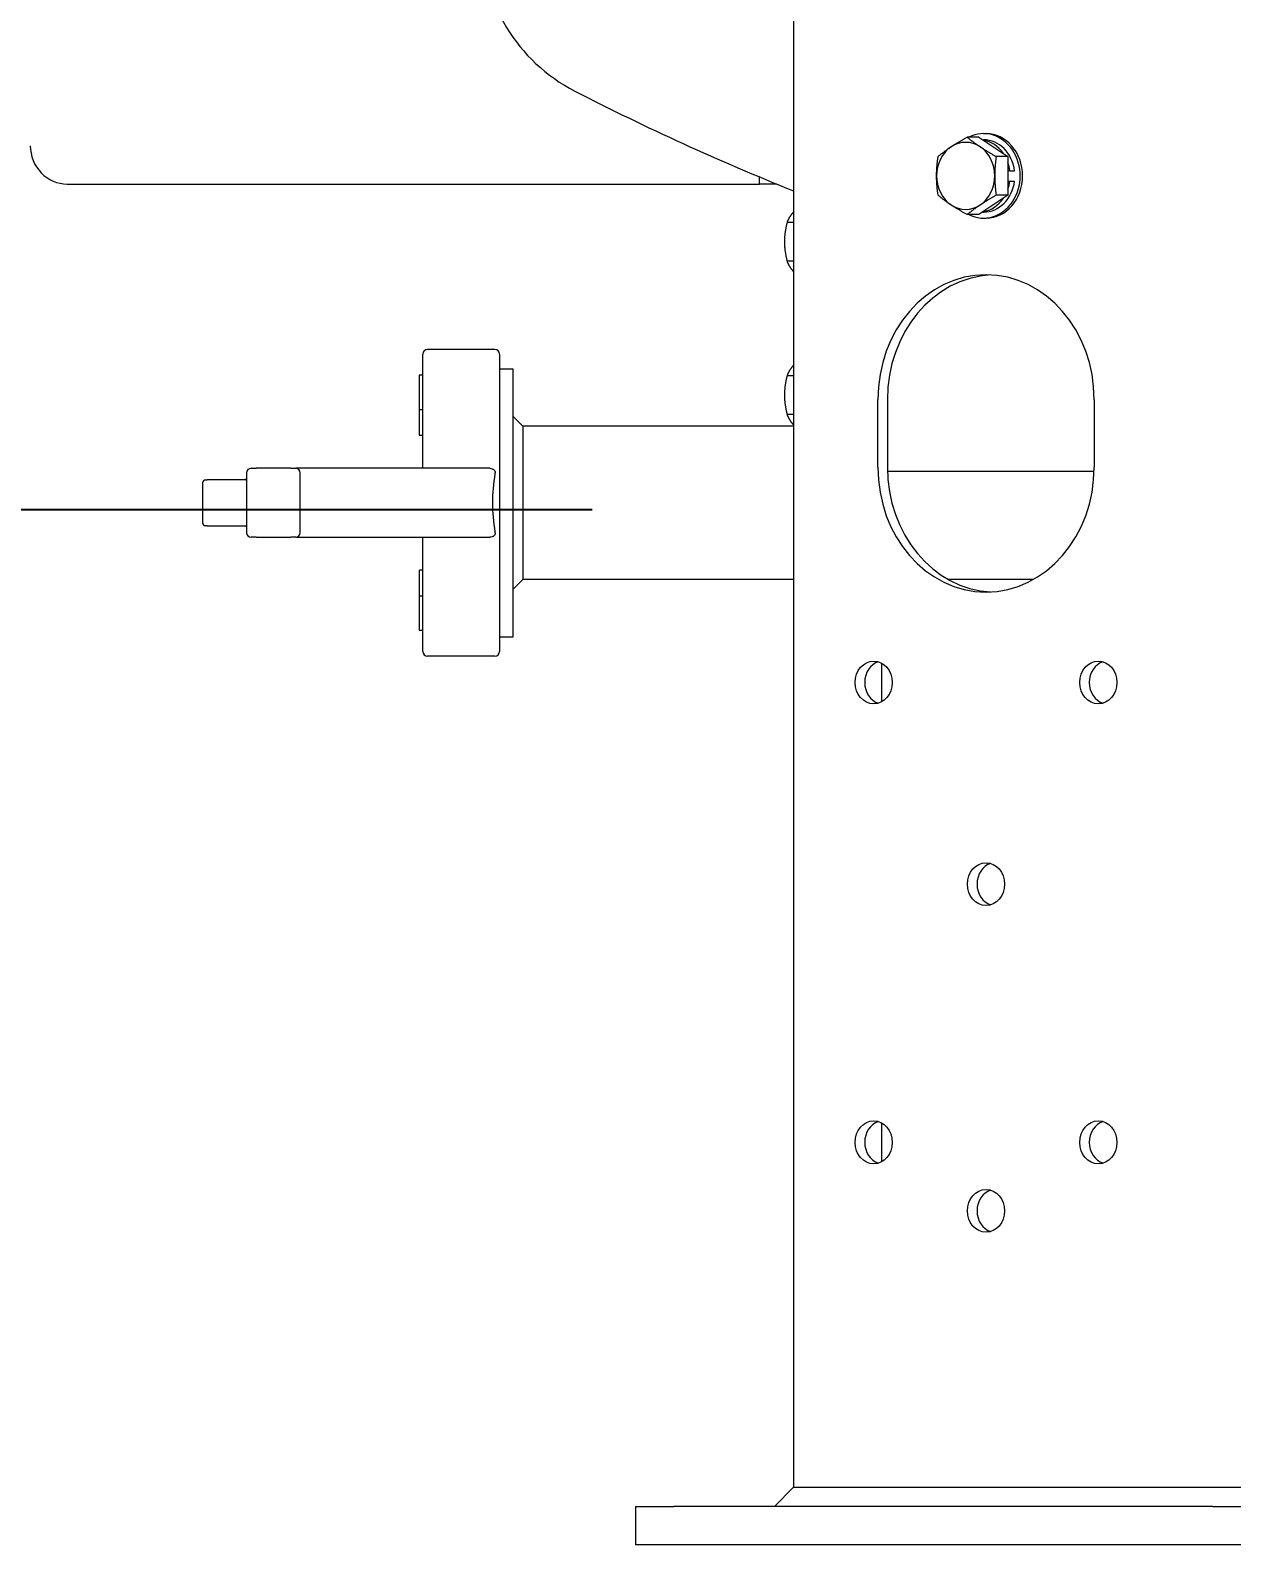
# Model space of a CAD drawing. Header units: inches. Extents: x 17 to 469, y 7 to 301.
# Drawn here: x 340.06 to 355.73, y 42.08 to 61.84 of the extents above; entities that cross this region are included whole.
import ezdxf

# ---------------------------------------------------------------- set-up
doc = ezdxf.new("R2010")
doc.units = ezdxf.units.IN
doc.header["$LTSCALE"] = 14
doc.header["$MEASUREMENT"] = 0
doc.layers.add('Dimension (ANSI)', color=7, linetype='Continuous', lineweight=25)
doc.layers.add('Visible (ANSI)', color=7, linetype='Continuous', lineweight=50)
doc.styles.add('MEMCOR Medium', font='arial.ttf')
doc.dimstyles.new('Default (ANSI)', dxfattribs={"dimscale": 14, "dimtxt": 0.15, "dimasz": 0.098425, "dimexe": 0.125, "dimexo": 0.0625, "dimgap": 0.031496, "dimtad": 0, "dimtih": 1, "dimtoh": 1, "dimdec": 4, "dimrnd": 1e-08, "dimzin": 3, "dimdsep": 46, "dimlunit": 5, "dimtxsty": 'MEMCOR Medium', "dimcen": 0.09, "dimdle": 0.393701, "dimclrd": 256, "dimclre": 256, "dimclrt": 256, "dimadec": 0, "dimazin": 1, "dimtfac": 0.8, "dimtofl": 0, "dimtmove": 0, "dimatfit": 3, "dimfxl": 1, "dimfrac": 1, "dimtolj": 1, "dimtzin": 4, "dimlwd": -1, "dimlwe": -1, "dimarcsym": 0})

# ---------------------------------------------------------------- blocks, each defined once
blk = doc.blocks.new('*D18')
at = {"layer": 'Defpoints', "color": 0, "transparency": 16777216}
for p in [(361.768, 145.309), (291.816, 55.585), (348.261, 55.585)]:
    blk.add_point(p, dxfattribs=at)
at = {"layer": 'Dimension (ANSI)', "transparency": 16777216}
for p, q in [((360.893, 145.309), (290.066, 145.309)), ((291.816, 143.931), (291.816, 98.644)), ((291.816, 56.963), (291.816, 84.303)), ((347.386, 55.585), (290.066, 55.585))]:
    blk.add_line(p, q, dxfattribs=at)
for points in [[(291.586, 143.931), (292.046, 143.931), (291.816, 145.309)], [(291.586, 56.963), (292.046, 56.963), (291.816, 55.585)]]:
    blk.add_solid(points, dxfattribs=at)
at = {"layer": 'Dimension (ANSI)', "transparency": 16777216, "char_height": 2.1, "attachment_point": 5, "style": 'MEMCOR Medium'}
for s, insert in [('\\A1; \\fArial|b0|i0;89{\\H0.8x;\\S3#4;} in', (291.816, 93.63)), ('\\A1;[2279.0 mm]{\\P\\fArial|b0|i0;SHIPPING HEIGHT\\P\\fArial|b0|i0;REF.}', (291.816, 86.46))]:
    blk.add_mtext(s, dxfattribs=dict(at, insert=insert))

msp = doc.modelspace()

# ---------------------------------------------------------------- linework, layer by layer
at = {"layer": 'Visible (ANSI)', "linetype": 'Continuous', "lineweight": 18}
for p, q in [((350.01322, 63.73089), (350.01322, 42.83089)), ((352.49327, 60.49207), (352.52476, 60.49207)), ((352.43077, 60.44607), (352.27843, 60.44607)), ((352.43077, 60.44607), (352.80965, 60.19348)), ((352.48151, 60.41224), (352.49327, 60.41224)), ((352.80965, 60.19348), (352.65732, 60.19348)), ((352.80965, 60.19348), (352.80965, 59.6883)), ((349.56764, 59.83489), (349.56764, 59.92808)), ((352.83472, 60.00869), (352.80965, 60.00869)), ((352.80965, 59.87309), (352.83472, 59.87309)), ((352.83472, 60.00869), (352.89722, 60.00869)), ((352.83472, 59.87309), (352.89722, 59.87309)), ((340.53825, 59.83489), (349.56764, 59.83489)), ((349.77195, 59.83489), (349.56764, 59.83489)), ((349.77195, 59.83489), (349.77195, 59.84375)), ((349.79366, 59.83489), (349.77195, 59.83489)), ((352.80965, 59.6883), (352.43077, 59.43571)), ((352.80965, 59.6883), (352.65732, 59.6883)), ((350.01322, 59.33348), (349.92861, 59.33348)), ((352.43077, 59.43571), (352.27843, 59.43571)), ((352.48151, 59.46954), (352.49327, 59.46954)), ((352.49327, 59.38971), (352.52476, 59.38971)), ((350.01322, 58.8283), (349.92861, 58.8283)), ((345.17786, 56.12539), (345.17786, 57.61539)), ((346.11786, 57.67539), (345.23786, 57.67539)), ((346.17786, 57.61539), (346.17786, 53.73539)), ((345.12786, 57.33191), (345.12786, 57.18268)), ((345.16786, 57.34191), (345.13786, 57.34191)), ((346.17786, 57.42539), (346.35716, 57.42539)), ((346.35716, 53.92539), (346.35716, 57.42539)), ((350.01322, 57.33348), (349.92861, 57.33348)), ((345.12786, 57.18268), (345.12786, 57.16733)), ((345.12786, 57.16733), (345.12786, 56.8841)), ((351.11314, 56.14089), (351.11314, 57.02089)), ((351.23814, 57.02089), (351.23814, 56.14089)), ((353.93638, 57.02089), (353.93638, 56.14089)), ((345.12786, 56.8841), (345.12786, 56.87945)), ((345.12786, 56.87945), (345.12786, 56.56545)), ((345.16786, 56.88945), (345.13786, 56.88945)), ((346.48216, 56.67539), (346.35716, 56.80039)), ((350.01322, 56.8283), (349.92861, 56.8283)), ((345.16786, 56.55545), (345.13786, 56.55545)), ((350.01322, 56.67539), (346.48216, 56.67539)), ((346.48216, 56.67539), (346.48216, 54.96828)), ((342.93786, 56.12539), (343.00286, 56.12539)), ((343.45286, 56.12539), (343.00286, 56.12539)), ((343.45286, 56.12539), (343.51786, 56.12539)), ((343.56758, 56.12539), (343.51786, 56.12539)), ((346.05038, 56.12539), (343.56758, 56.12539)), ((342.30286, 55.93539), (342.30286, 55.41539)), ((342.34286, 55.97539), (342.36286, 55.97539)), ((342.85786, 55.97539), (342.36286, 55.97539)), ((342.87786, 56.06539), (342.87786, 55.28539)), ((343.57786, 55.28539), (343.57786, 56.06539)), ((353.93555, 56.08489), (351.23898, 56.08489)), ((342.36286, 55.37539), (342.34286, 55.37539)), ((342.36286, 55.37539), (342.85786, 55.37539)), ((343.00286, 55.22539), (342.93786, 55.22539)), ((343.00286, 55.22539), (343.45286, 55.22539)), ((343.51786, 55.22539), (343.45286, 55.22539)), ((343.51786, 55.22539), (343.56758, 55.22539)), ((343.56758, 55.22539), (346.05038, 55.22539)), ((345.17786, 53.73539), (345.17786, 55.22539)), ((346.48216, 54.96828), (346.48216, 54.67539)), ((345.12786, 54.78532), (345.12786, 54.47133)), ((345.16786, 54.79532), (345.13786, 54.79532)), ((346.48216, 54.67539), (346.35716, 54.55039)), ((350.01322, 54.67539), (346.48216, 54.67539)), ((353.14275, 54.67539), (352.03178, 54.67539)), ((345.12786, 54.47133), (345.12786, 54.46668)), ((345.12786, 54.46668), (345.12786, 54.18344)), ((345.13786, 54.46133), (345.16786, 54.46133)), ((345.12786, 54.18344), (345.12786, 54.1681)), ((345.12786, 54.1681), (345.12786, 54.01887)), ((345.16786, 54.00887), (345.13786, 54.00887)), ((346.17786, 53.92539), (346.35716, 53.92539)), ((346.11786, 53.67539), (345.23786, 53.67539)), ((351.16552, 53.07896), (351.16552, 53.58282)), ((351.16552, 47.07896), (351.16552, 47.58282)), ((350.01322, 42.83089), (349.76322, 42.58089)), ((350.01322, 42.83089), (350.35822, 42.83089)), ((350.35822, 42.83089), (354.6913, 42.83089)), ((354.6913, 42.83089), (355.63386, 42.83089)), ((355.63386, 42.83089), (356.72722, 42.83089)), ((347.95062, 42.58089), (348.45062, 42.58089)), ((347.95062, 42.58089), (347.95062, 42.08089)), ((355.48275, 42.58089), (348.45062, 42.58089)), ((355.48275, 42.58089), (356.84877, 42.58089)), ((348.45062, 42.08089), (347.95062, 42.08089)), ((355.48275, 42.08089), (348.45062, 42.08089)), ((356.84877, 42.08089), (355.48275, 42.08089))]:
    msp.add_line(p, q, dxfattribs=at)
for centre, radius, start, end in [((348.1952, 63.05389), 2.25749, 180, 242.74301), ((362.18771, 90.21389), 32.81, 242.74301, 248.218983), ((345.23786, 57.61539), 0.06, 90, 180), ((346.11786, 57.61539), 0.06, 0, 90), ((345.13786, 57.33191), 0.01, 90, 180), ((345.16786, 57.35191), 0.01, 270, 0), ((345.13786, 56.87945), 0.01, 90, 180), ((345.16786, 56.89945), 0.01, 270, 0), ((345.13786, 56.56545), 0.01, 180, 270), ((345.16786, 56.54545), 0.01, 0, 90), ((342.93786, 56.06539), 0.06, 90, 180), ((343.51786, 56.06539), 0.06, 0, 90), ((342.34286, 55.93539), 0.04, 90, 180), ((342.85786, 55.99539), 0.02, 270, 0), ((342.34286, 55.41539), 0.04, 180, 270), ((342.85786, 55.35539), 0.02, 0, 90), ((342.93786, 55.28539), 0.06, 180, 270), ((343.51786, 55.28539), 0.06, 270, 0), ((345.13786, 54.78532), 0.01, 90, 180), ((345.16786, 54.80532), 0.01, 270, 0), ((345.13786, 54.47133), 0.01, 180, 270), ((345.16786, 54.45133), 0.01, 0, 90), ((345.13786, 54.01887), 0.01, 180, 270), ((345.16786, 53.99887), 0.01, 0, 90), ((345.23786, 53.73539), 0.06, 180, 270), ((346.11786, 53.73539), 0.06, 270, 0)]:
    msp.add_arc(centre, radius, start, end, dxfattribs=at)
for centre, major_axis, ratio, start_param, end_param in [((352.49327, 59.94089), (0, -0.55118), 0.8660254, 5.8717395, 9.83622377), ((352.52476, 59.94089), (0, -0.55118), 0.8660254, 0, 3.14159265), ((340.53825, 60.33489), (0, -0.5), 0.96592583, 4.71238898, 6.28318531), ((352.25889, 59.94089), (0, -0.4375), 0.8660254, 3.66519143, 4.71238898), ((352.25889, 59.94089), (0, 0.4375), 0.8660254, 5.75958653, 6.80678408), ((352.25889, 59.94089), (0, 0.4375), 0.8660254, 4.71238898, 5.75958653), ((352.43077, 59.94089), (0, 0.47135), 0.8660254, 5.37828978, 6.14088328), ((352.49327, 59.94089), (0, 0.47135), 0.8660254, 4.8567332, 6.28318531), ((352.43077, 59.94089), (0, -0.47135), 0.8660254, 1.71514054, 1.95209308), ((352.25889, 59.94089), (0, -0.4375), 0.8660254, 4.71238898, 5.75958653), ((352.25889, 59.94089), (0, 0.4375), 0.8660254, 3.66519143, 4.71238898), ((352.49327, 59.94089), (0, -0.47135), 0.8660254, 0, 1.42645211), ((352.43077, 59.94089), (0, -0.47135), 0.8660254, 1.18949958, 1.42645211), ((352.25889, 59.94089), (0, -0.4375), 0.8660254, 5.75958653, 6.80678408), ((352.43077, 59.94089), (0, -0.47135), 0.8660254, 0.14230203, 0.90489552), ((352.52476, 57.02089), (0, 1.63), 0.8660254, 4.71238898, 7.85398163), ((352.64976, 57.02089), (0, 1.63), 0.8660254, 0.04428981, 1.57079633), ((352.52476, 56.14089), (0, -1.63), 0.8660254, 4.71238898, 7.85398163), ((352.64976, 56.14089), (0, -1.63), 0.8660254, 4.71238898, 6.2388955), ((347.95006, 55.67539), (0, 2), 0.93273543, 1.38164128, 1.75995137), ((351.1847, 53.33089), (0, 0.28), 0.8660254, 0.2606883, 2.88090435), ((354.11482, 53.33089), (0, 0.28), 0.8660254, 0.2606883, 2.88090435), ((352.64976, 50.69989), (0, 0.28), 0.8660254, 0.2606883, 2.88090435), ((351.1847, 47.33089), (0, 0.28), 0.8660254, 0.2606883, 2.88090435), ((354.11482, 47.33089), (0, 0.28), 0.8660254, 0.2606883, 2.88090435), ((352.64976, 46.43689), (0, 0.28), 0.8660254, 0.2606883, 2.88090435)]:
    msp.add_ellipse(centre, major_axis=major_axis, ratio=ratio, start_param=start_param, end_param=end_param, dxfattribs=at)
for centre in [(351.0597, 53.33089), (353.98982, 53.33089), (352.52476, 50.69989), (351.0597, 47.33089), (353.98982, 47.33089), (352.52476, 46.43689)]:
    msp.add_ellipse(centre, major_axis=(0, -0.28), ratio=0.8660254, dxfattribs=at)
for points, weights in [([(351.89954, 60.19348), (351.98153, 60.26116), (352.06945, 60.31977)], [1.01001874936, 1.04314139574, 1]), ([(352.06945, 60.31977), (352.15737, 60.37839), (352.27843, 60.44607)], [1, 1.04314139574, 1.01001874936]), ([(352.27843, 60.44607), (352.36041, 60.37839), (352.44834, 60.31977)], [1.01001874936, 1.04314139574, 1]), ([(352.44834, 60.31977), (352.53626, 60.26116), (352.65732, 60.19348)], [1, 1.04314139574, 1.01001874936]), ([(351.88001, 59.94089), (351.88001, 60.05812), (351.89954, 60.19348)], [1, 1.04314139574, 1.01001874936]), ([(352.65732, 60.19348), (352.63778, 60.05812), (352.63778, 59.94089)], [1.01001874936, 1.04314139574, 1]), ([(351.89954, 59.6883), (351.88001, 59.82366), (351.88001, 59.94089)], [1.01001874936, 1.04314139574, 1]), ([(352.63778, 59.94089), (352.63778, 59.82366), (352.65732, 59.6883)], [1, 1.04314139574, 1.01001874936]), ([(352.06945, 59.562), (351.98153, 59.62062), (351.89954, 59.6883)], [1, 1.04314139574, 1.01001874936]), ([(352.65732, 59.6883), (352.53626, 59.62062), (352.44834, 59.562)], [1.01001874936, 1.04314139574, 1]), ([(352.27843, 59.43571), (352.15737, 59.50339), (352.06945, 59.562)], [1.01001874936, 1.04314139574, 1]), ([(352.44834, 59.562), (352.36041, 59.50339), (352.27843, 59.43571)], [1, 1.04314139574, 1.01001874936]), ([(349.92861, 59.33348), (349.89477, 59.19812), (349.89477, 59.08089)], [1.01001874936, 1.04314139574, 1]), ([(350.00414, 59.45977), (349.95338, 59.40116), (349.92861, 59.33348)], [1, 1.04314139574, 1.01001874936]), ([(350.01322, 59.46999), (350.00856, 59.46488), (350.00414, 59.45977)], [1.00669207358, 1.0036135676, 1]), ([(349.89477, 59.08089), (349.89477, 58.96366), (349.92861, 58.8283)], [1, 1.04314139574, 1.01001874936]), ([(349.92861, 58.8283), (349.95338, 58.76062), (350.00414, 58.702)], [1.01001874936, 1.04314139574, 1]), ([(350.00414, 58.702), (350.00856, 58.6969), (350.01322, 58.69179)], [1, 1.0036135676, 1.00669207358]), ([(349.92861, 57.33348), (349.89477, 57.19812), (349.89477, 57.08089)], [1.01001874936, 1.04314139574, 1]), ([(350.00414, 57.45977), (349.95338, 57.40116), (349.92861, 57.33348)], [1, 1.04314139574, 1.01001874936]), ([(350.01322, 57.46999), (350.00856, 57.46488), (350.00414, 57.45977)], [1.00669207358, 1.0036135676, 1]), ([(349.89477, 57.08089), (349.89477, 56.96366), (349.92861, 56.8283)], [1, 1.04314139574, 1.01001874936]), ([(349.92861, 56.8283), (349.95338, 56.76062), (350.00414, 56.702)], [1.01001874936, 1.04314139574, 1]), ([(350.00414, 56.702), (350.00856, 56.6969), (350.01322, 56.69179)], [1, 1.0036135676, 1.00669207358])]:
    msp.add_rational_spline(points, weights, degree=2, dxfattribs=at)
for points, knots in [([(346.05038, 56.12539), (346.06028, 56.12539), (346.07102, 56.12401), (346.09093, 56.11751), (346.10011, 56.1124), (346.11155, 56.10128), (346.1154, 56.09596), (346.11786, 56.09007)], [0, 0, 0, 0, 0.075473621, 0.075473621, 0.150947243, 0.150947243, 0.198425568, 0.198425568, 0.198425568, 0.198425568]), ([(346.11786, 56.09007), (346.11968, 56.08576), (346.12082, 56.08125), (346.12143, 56.07276), (346.12116, 56.06903), (346.12046, 56.06539)], [-1.8611645692, -1.8611645692, -1.8611645692, -1.8611645692, -1.8248235639, -1.8248235639, -1.7951813573, -1.7951813573, -1.7951813573, -1.7951813573]), ([(346.11786, 55.2607), (346.1154, 55.25482), (346.11155, 55.2495), (346.10011, 55.23838), (346.09093, 55.23326), (346.07102, 55.22676), (346.06028, 55.22539), (346.05038, 55.22539)], [0.352418843, 0.352418843, 0.352418843, 0.352418843, 0.399897167, 0.399897167, 0.475370789, 0.475370789, 0.55084441, 0.55084441, 0.55084441, 0.55084441]), ([(346.12046, 55.28539), (346.12066, 55.28433), (346.12083, 55.28326), (346.12158, 55.27699), (346.12124, 55.27192), (346.11942, 55.2648), (346.11871, 55.26272), (346.11786, 55.2607)], [-1.296172627, -1.296172627, -1.296172627, -1.296172627, -1.2877870013, -1.2877870013, -1.2470934725, -1.2470934725, -1.229559107, -1.229559107, -1.229559107, -1.229559107])]:
    msp.add_open_spline(points, degree=3, knots=knots, dxfattribs=at)
for points in [[(346.11786, 56.05145), (346.1187, 56.05613), (346.11956, 56.06078), (346.12046, 56.06539)], [(346.12046, 55.28539), (346.11956, 55.29), (346.1187, 55.29465), (346.11786, 55.29933)]]:
    msp.add_open_spline(points, degree=3, dxfattribs=at)

# ---------------------------------------------------------------- dimensions: what is measured, and where the dimension line sits
at = {"layer": 'Dimension (ANSI)'}
dim = msp.add_linear_dim(base=(291.81609, 55.58489), p1=(361.76771, 145.30889), p2=(348.26076, 55.58489), angle=90, text=' \\fArial|b0|i0;<> in\\X[2279.0 mm]{\\P\\fArial|b0|i0;SHIPPING HEIGHT\\P\\fArial|b0|i0;REF.}', dimstyle='Default (ANSI)', override={"dimgap": 0.031496, "dimdec": 4, "dimpost": '', "dimtol": 0, "dimlim": 0, "dimtp": 0, "dimtm": 0, "dimtdec": 2, "dimatfit": 1}, dxfattribs=at)
dim.commit()
dim.dimension.update_dxf_attribs({"geometry": '*D18', "text_midpoint": (291.81609, 91.4733), "dimtype": 160})

doc.saveas('drawing.dxf')
